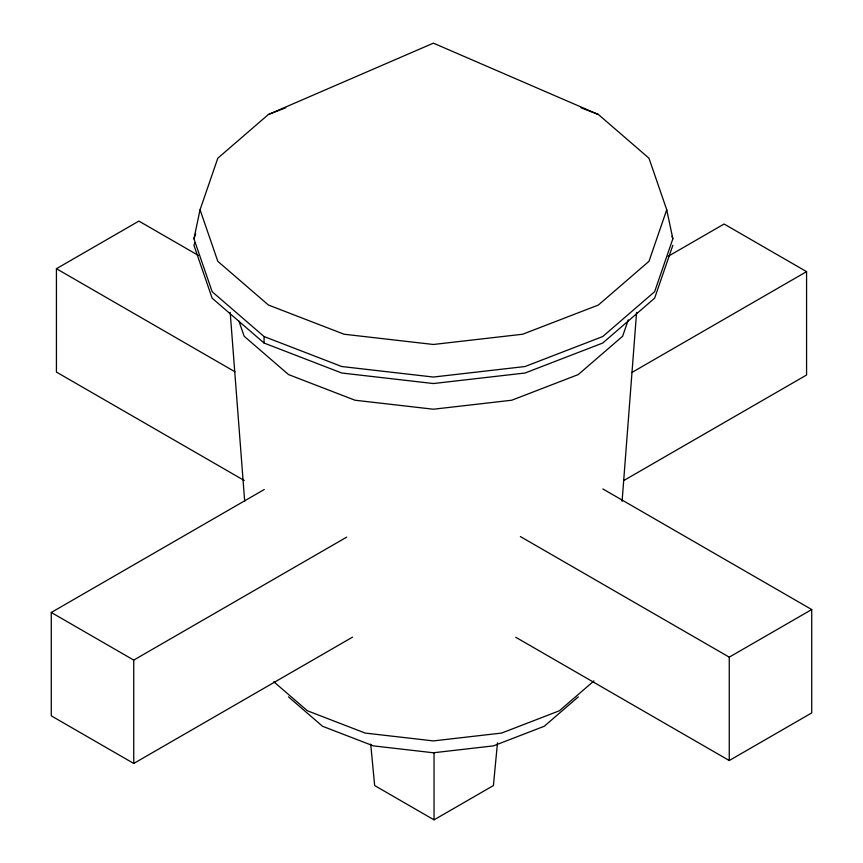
<?xml version="1.0" encoding="UTF-8"?>
<svg xmlns="http://www.w3.org/2000/svg" width="863" height="863" viewBox="0 0 863 863"><rect width="100%" height="100%" fill="white"/><g stroke="black" fill="none" stroke-linecap="round" stroke-linejoin="round"><path stroke-width="1.29" d="M622.094 501.338L636.592 312.406M497.476 742.827L493.42 785.567L434.035 819.85L374.661 785.567L370.723 744.165M193.927 238.792L200.054 209.763L217.81 158.209L268.393 114.499L433.388 43.15L598.393 114.499L648.976 158.209L666.732 209.763L672.86 238.792L654.629 291.705L602.719 336.548L525.028 366.527L433.388 377.045L341.748 366.527L264.067 336.548L212.147 291.705L193.927 238.792L195.664 233.754M194.79 242.762L193.927 245.275L212.147 298.188L264.067 343.043L341.748 373.01L433.388 383.539L525.028 373.01L602.719 343.043L654.629 298.188L672.86 245.275M628.275 319.882L622.644 336.225L578.232 374.585L511.781 400.227L433.388 409.224L355.006 400.227L288.544 374.585L244.143 336.225L238.943 321.133M666.732 209.763L648.976 261.316L598.393 305.017L522.687 334.229L433.388 344.477L344.1 334.229L268.393 305.017L217.81 261.316L200.054 209.763M593.971 680.896L559.407 710.767L501.586 733.075L433.388 740.907L365.189 733.075L307.379 710.767L273.83 681.781M578.275 696.883L544.283 726.258L493.409 745.88L433.388 752.773L373.377 745.88L322.503 726.258L288.501 696.883M244.251 480.508L56.429 372.072L56.429 268.706L138.9 221.09L198.393 255.437M352.568 637.121L133.743 763.453L51.273 715.848L51.273 612.471L264.272 489.504M668.178 256.3L724.1 224.024L806.571 271.64L806.571 375.006L623.679 480.594M51.273 612.471L133.743 660.087L346.743 537.11M631.835 372.514L806.571 271.64M520.389 536.57L729.257 657.153L811.727 609.548L811.727 712.914L729.257 760.53L515.718 637.239M268.393 114.499L285.772 107.799M581.015 107.799L598.393 114.499M602.859 488.954L811.727 609.548M56.429 268.706L234.919 371.748M671.986 236.268L672.86 238.792M230.194 312.406L244.693 501.338M729.257 657.153L729.257 760.53M434.035 752.665L434.035 819.85M264.067 336.548L264.067 343.043M133.743 660.087L133.743 763.453"/></g></svg>
